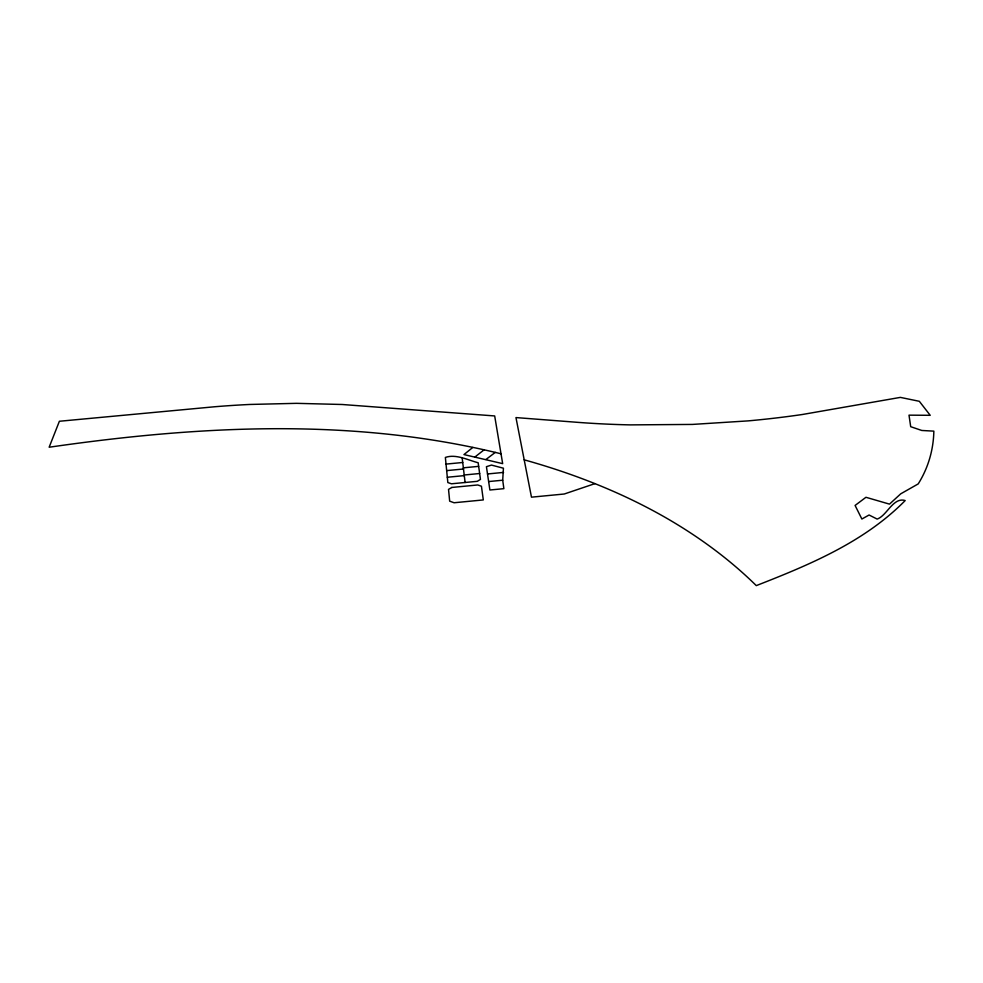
<?xml version="1.0" encoding="UTF-8"?>
<svg xmlns="http://www.w3.org/2000/svg" width="983" height="983" viewBox="0 0 983 983"><rect width="100%" height="100%" fill="white"/><g stroke="black" fill="none" stroke-linecap="round" stroke-linejoin="round"><path stroke-width="1.47" d="M502.706 480.208L503.874 488.662L489.89 490.001L486.425 466.692L491.451 465.082L503.431 468.203L502.706 480.208L488.625 481.559M472.762 447.462L463.964 454.576L502.669 463.644L494.682 415.944L342.158 404.492L296.485 403.337L249.891 404.455A612.987 330.165 -13.8 0 0 214.441 406.778L59.385 421.265L49.15 447.228C198.627 425.627 353.094 417.259 501.023 453.79M474.998 456.948L484.041 449.87M485.958 459.479L495.272 452.413M594.961 483.624L564.254 494.007L531.471 497.165L515.964 417.578L576.112 422.223A383.997 136.858 -1.9 0 0 602.898 423.919A377.619 135.04 -1.9 0 0 630.226 424.889L692.413 424.423L748.124 420.884A377.718 135.064 -1.9 0 0 802.398 414.494L900.367 397.39L919.326 401.297L930.201 415.305L909.005 415.158L910.7 426.696L921.784 430.468L933.85 431.144C933.457 449.907 928.21 467.969 918.208 483.906L900.735 493.822L889.492 504.132L865.949 497.287L855.087 505.446L861.87 519.024L869.083 515.006L877.143 519.073C887.071 515.682 893.08 496.833 905.196 500.544C864.29 542.063 809.746 564.721 756.296 585.61C729.361 559.106 698.63 536.632 665.921 517.795A889.676 531.115 -19.6 0 0 623.578 495.948C591.52 481.166 558.172 469.296 524.185 459.823M446.036 464.099L462.723 462.489L464.283 475.625L447.314 477.246L445.373 457.439C455.903 453.704 468.092 460.167 478.168 462.76L480.454 479.397L477.271 481.326L451.467 483.796L447.843 482.555L447.314 477.246M487.519 473.966L503.554 472.405M463.362 467.822L478.66 466.36M446.687 470.611L463.484 469.002M479.655 473.511L464.209 474.998L465.106 482.493M462.207 458.225L462.723 462.489M451.799 487.457L448.531 489.399L449.673 501.158L454.072 502.755L483.304 499.929L481.437 486.241L477.775 484.963L451.799 487.457"/></g></svg>
